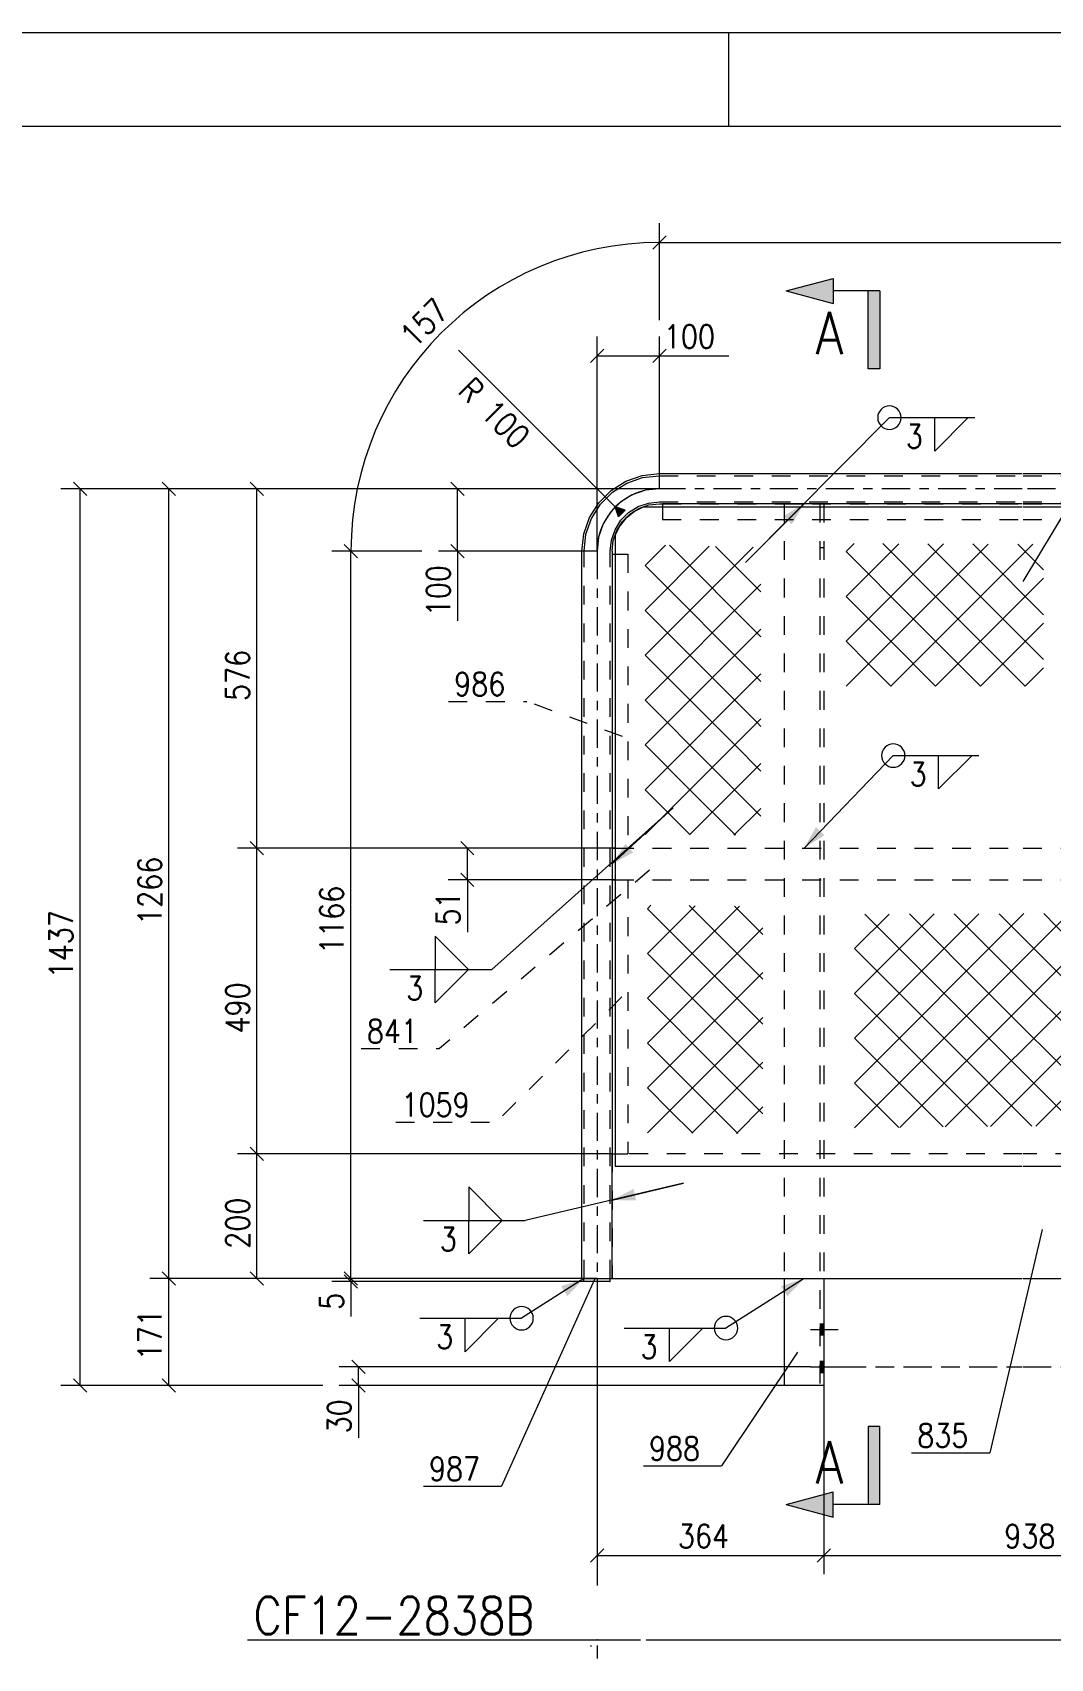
# Model space of a CAD drawing. Header units: millimetres. Extents: x 5 to 846, y 5 to 599.
# Drawn here: x 271.1 to 379.9, y 425.3 to 599 of the extents above; entities that cross this region are included whole.
import ezdxf

# ---------------------------------------------------------------- set-up
doc = ezdxf.new("R2010")
doc.units = ezdxf.units.MM
for name, pattern in [('XKITLINE00', [0]), ('XKITLINE02', [4, 2, -2]), ('XKITLINE03', [6, 3, -1, 1, -1]), ('XKITLINE06', [7, 3, -1, 2, -1])]:
    doc.linetypes.add(name, pattern=pattern)
for name, color, linetype, lineweight in [('Corte', 7, 'Continuous', 0), ('Cota', 4, 'Continuous', 0), ('Marca da peça', 2, 'Continuous', 0), ('Objeto gráfico', 3, 'Continuous', 0), ('Outro tipo de objeto', 7, 'Continuous', 0), ('Parafuso', 3, 'Continuous', 0), ('Peça', 2, 'Continuous', 0), ('Solda', 1, 'Continuous', 0), ('Texto', 7, 'Continuous', 0)]:
    doc.layers.add(name, color=color, linetype=linetype, lineweight=lineweight)
doc.styles.add('ROMANS', font='ROMANS__.TTF')
doc.styles.add('SIMPLEX', font='SIMPLEX_.TTF')

# ---------------------------------------------------------------- blocks, each defined once
blk = doc.blocks.new('*A28')
at = {"layer": 'Parafuso'}
for points in [[(355.68, 459.86), (355.26, 459.86), (355.26, 461.06), (355.68, 461.06)], [(355.68, 455.86), (355.26, 455.86), (355.26, 457.06), (355.68, 457.06)]]:
    blk.add_hatch(color=7, dxfattribs=at).paths.add_polyline_path(points, flags=17)
at = {"layer": 'Parafuso', "color": 7, "linetype": 'XKITLINE00', "lineweight": 0}
for p, q in [((354.26, 460.46), (357.22, 460.46)), ((355.26, 461.06), (355.68, 461.06)), ((355.26, 459.86), (355.68, 459.86)), ((355.26, 457.06), (355.68, 457.06)), ((354.26, 456.46), (357.22, 456.46)), ((355.26, 455.86), (355.68, 455.86))]:
    blk.add_line(p, q, dxfattribs=at)
blk = doc.blocks.new('*A32')
at = {"layer": 'Peça', "color": 4, "linetype": 'XKITLINE00', "lineweight": 0}
for p, q in [((330.05, 465.56), (330.05, 465.88)), ((332.8, 465.56), (330.05, 465.56)), ((331.45, 465.88), (331.45, 465.56)), ((332.85, 465.56), (332.8, 465.56)), ((332.85, 465.56), (332.85, 465.88))]:
    blk.add_line(p, q, dxfattribs=at)
at = {"layer": 'Peça', "color": 7, "linetype": 'XKITLINE02', "lineweight": 0}
for p, q in [((330.05, 465.88), (332.85, 465.88)), ((332.8, 465.56), (332.85, 465.56))]:
    blk.add_line(p, q, dxfattribs=at)
blk = doc.blocks.new('*A33')
at = {"layer": 'Peça', "color": 4, "linetype": 'XKITLINE00', "lineweight": 0}
for p, q in [((333.06, 508.48), (333.39, 508.48)), ((333.06, 508.48), (333.06, 479.21)), ((333.06, 479.21), (333.39, 479.21))]:
    blk.add_line(p, q, dxfattribs=at)
at = {"layer": 'Peça', "color": 7, "linetype": 'XKITLINE02', "lineweight": 0}
for p, q in [((333.39, 508.48), (334.73, 508.48)), ((334.73, 508.48), (334.73, 479.21)), ((333.39, 479.21), (334.73, 479.21))]:
    blk.add_line(p, q, dxfattribs=at)
blk = doc.blocks.new('*A34')
at = {"layer": 'Peça', "color": 4, "linetype": 'XKITLINE00', "lineweight": 0}
for p, q in [((333.06, 543.27), (333.39, 543.27)), ((333.06, 543.27), (333.06, 511.88)), ((333.06, 511.88), (333.39, 511.88))]:
    blk.add_line(p, q, dxfattribs=at)
at = {"layer": 'Peça', "color": 7, "linetype": 'XKITLINE02', "lineweight": 0}
for p, q in [((333.39, 543.27), (334.73, 543.27)), ((334.73, 543.27), (334.73, 511.88)), ((333.39, 511.88), (334.73, 511.88))]:
    blk.add_line(p, q, dxfattribs=at)
blk = doc.blocks.new('*A35')
at = {"layer": 'Peça', "color": 4, "linetype": 'XKITLINE00', "lineweight": 0}
for p, q in [((333.06, 479.21), (333.39, 479.21)), ((333.06, 465.88), (333.06, 479.21)), ((444.44, 477.88), (444.44, 465.88)), ((333.06, 465.88), (376.9, 465.88)), ((377, 465.88), (422.44, 465.88)), ((422.54, 465.88), (444.44, 465.88))]:
    blk.add_line(p, q, dxfattribs=at)
at = {"layer": 'Peça', "color": 7, "linetype": 'XKITLINE02', "lineweight": 0}
for p, q in [((376.9, 479.21), (333.39, 479.21)), ((422.44, 479.21), (377, 479.21)), ((444.44, 479.21), (422.54, 479.21)), ((444.44, 477.88), (444.44, 479.21))]:
    blk.add_line(p, q, dxfattribs=at)
blk = doc.blocks.new('*A36')
at = {"layer": 'Peça', "color": 4, "linetype": 'XKITLINE00', "lineweight": 0}
for p, q in [((335.42, 547.84), (334.56, 547.16)), ((335.42, 547.84), (336.4, 548.33)), ((336.4, 548.33), (376.9, 548.33)), ((377, 548.33), (422.44, 548.33)), ((422.54, 548.33), (444.44, 548.33)), ((444.44, 548.33), (444.44, 477.88)), ((333.88, 546.3), (333.39, 545.32)), ((334.56, 547.16), (333.88, 546.3)), ((333.39, 545.32), (333.39, 477.88)), ((333.39, 477.88), (376.9, 477.88)), ((377, 477.88), (422.44, 477.88)), ((422.54, 477.88), (444.44, 477.88))]:
    blk.add_line(p, q, dxfattribs=at)
at = {"layer": 'Peça', "color": 7, "linetype": 'XKITLINE02', "lineweight": 0}
for p, q in [((334.56, 547.16), (335.42, 547.84)), ((333.88, 546.3), (334.56, 547.16))]:
    blk.add_line(p, q, dxfattribs=at)
blk = doc.blocks.new('*A37')
at = {"layer": 'Peça', "color": 4, "linetype": 'XKITLINE00', "lineweight": 0}
for p, q in [((333.06, 511.88), (333.39, 511.88)), ((333.06, 511.88), (333.06, 508.48)), ((333.06, 508.48), (333.39, 508.48))]:
    blk.add_line(p, q, dxfattribs=at)
at = {"layer": 'Peça', "color": 7, "linetype": 'XKITLINE02', "lineweight": 0}
for p, q in [((333.39, 511.88), (376.9, 511.88)), ((377, 511.88), (422.44, 511.88)), ((422.54, 511.88), (444.44, 511.88)), ((444.44, 511.88), (444.44, 508.48)), ((333.39, 508.48), (376.9, 508.48)), ((377, 508.48), (422.44, 508.48)), ((422.54, 508.48), (444.44, 508.48))]:
    blk.add_line(p, q, dxfattribs=at)
blk = doc.blocks.new('*A38')
at = {"layer": 'Peça', "color": 4, "linetype": 'XKITLINE00', "lineweight": 0}
for p, q in [((376.9, 548.66), (338.45, 548.66)), ((338.45, 548.66), (338.45, 548.33)), ((422.44, 548.66), (377, 548.66)), ((465.57, 548.66), (422.54, 548.66)), ((465.57, 548.66), (465.57, 546.99)), ((465.57, 546.99), (444.44, 546.99))]:
    blk.add_line(p, q, dxfattribs=at)
at = {"layer": 'Peça', "color": 7, "linetype": 'XKITLINE02', "lineweight": 0}
for p, q in [((338.45, 548.33), (338.45, 546.99)), ((338.45, 546.99), (376.9, 546.99)), ((377, 546.99), (422.44, 546.99)), ((422.54, 546.99), (444.44, 546.99))]:
    blk.add_line(p, q, dxfattribs=at)
blk = doc.blocks.new('*A39')
at = {"layer": 'Peça', "color": 7, "linetype": 'XKITLINE02', "lineweight": 0}
for p, q in [((351.45, 548.66), (355.68, 548.66)), ((351.45, 548.66), (351.45, 465.88)), ((355.26, 548.66), (355.26, 454.46)), ((355.68, 548.66), (355.68, 465.88)), ((355.26, 543.99), (355.68, 543.99))]:
    blk.add_line(p, q, dxfattribs=at)
at = {"layer": 'Peça', "color": 4, "linetype": 'XKITLINE00', "lineweight": 0}
for p, q in [((351.45, 465.88), (351.45, 454.46)), ((355.68, 465.88), (355.68, 454.46)), ((355.68, 454.46), (351.45, 454.46))]:
    blk.add_line(p, q, dxfattribs=at)
blk = doc.blocks.new('*A41')
at = {"layer": 'Peça', "color": 4, "linetype": 'XKITLINE00', "lineweight": 0}
for p, q in [((332.96, 550.07), (334.53, 551.06)), ((334.53, 551.06), (336.27, 551.67)), ((336.27, 551.67), (338.12, 551.88)), ((338.12, 551.88), (376.9, 551.88)), ((377, 551.88), (422.44, 551.88)), ((422.54, 551.88), (465.57, 551.88)), ((465.57, 548.66), (465.57, 551.88)), ((331.65, 548.76), (332.96, 550.07)), ((330.05, 545.44), (330.66, 547.19)), ((330.66, 547.19), (331.65, 548.76)), ((334.16, 546.76), (334.96, 547.56)), ((334.96, 547.56), (335.92, 548.16)), ((335.92, 548.16), (336.99, 548.53)), ((336.99, 548.53), (338.12, 548.66)), ((338.12, 548.66), (338.45, 548.66)), ((329.84, 543.6), (330.05, 545.44)), ((333.19, 544.73), (333.56, 545.8)), ((333.56, 545.8), (334.16, 546.76)), ((333.06, 543.6), (333.19, 544.73)), ((329.84, 465.88), (329.84, 543.6)), ((333.06, 543.6), (333.06, 543.27)), ((329.84, 465.88), (333.06, 465.88))]:
    blk.add_line(p, q, dxfattribs=at)
at = {"layer": 'Peça', "color": 7, "linetype": 'XKITLINE02', "lineweight": 0}
for p, q in [((333.09, 549.9), (334.62, 550.86)), ((334.62, 550.86), (336.32, 551.46)), ((336.32, 551.46), (338.12, 551.66)), ((338.12, 551.66), (376.9, 551.66)), ((377, 551.66), (422.44, 551.66)), ((422.54, 551.66), (465.57, 551.66)), ((331.82, 548.63), (333.09, 549.9)), ((330.85, 547.1), (331.82, 548.63)), ((333.99, 546.89), (334.83, 547.73)), ((334.83, 547.73), (335.83, 548.35)), ((335.83, 548.35), (336.94, 548.74)), ((336.94, 548.74), (338.12, 548.88)), ((338.12, 548.88), (376.9, 548.88)), ((338.45, 548.66), (376.9, 548.66)), ((377, 548.88), (422.44, 548.88)), ((377, 548.66), (422.44, 548.66)), ((422.54, 548.88), (465.57, 548.88)), ((422.54, 548.66), (465.57, 548.66)), ((330.26, 545.4), (330.85, 547.1)), ((332.98, 544.78), (333.37, 545.89)), ((333.37, 545.89), (333.99, 546.89)), ((330.06, 543.6), (330.26, 545.4)), ((332.84, 543.6), (332.98, 544.78)), ((330.06, 465.88), (330.06, 543.6)), ((332.84, 465.88), (332.84, 543.6)), ((333.06, 543.27), (333.06, 465.88))]:
    blk.add_line(p, q, dxfattribs=at)
at = {"layer": 'Peça', "color": 7, "linetype": 'XKITLINE03', "lineweight": 0}
for p, q in [((335.22, 549.61), (333.96, 548.82)), ((336.63, 550.1), (335.22, 549.61)), ((338.12, 550.27), (336.63, 550.1)), ((376.9, 550.27), (338.12, 550.27)), ((422.44, 550.27), (377, 550.27)), ((465.57, 550.27), (422.54, 550.27)), ((332.9, 547.76), (332.11, 546.5)), ((333.96, 548.82), (332.9, 547.76)), ((332.11, 546.5), (331.62, 545.09)), ((331.62, 545.09), (331.45, 543.6)), ((331.45, 543.6), (331.45, 465.88))]:
    blk.add_line(p, q, dxfattribs=at)
blk = doc.blocks.new('*A105')
at = {"layer": 'Objeto gráfico', "color": 2, "linetype": 'XKITLINE00', "lineweight": 0}
for p, q in [((336.84, 505.4), (337.21, 505.77)), ((336.84, 500.61), (341.94, 505.72)), ((336.84, 495.83), (346.68, 505.67)), ((349.18, 497.86), (341.31, 505.73)), ((349.18, 502.65), (346.15, 505.67)), ((348.81, 493.43), (336.84, 505.4)), ((336.84, 491.04), (349.18, 503.37)), ((346.42, 491.04), (336.84, 500.61)), ((336.84, 486.25), (349.18, 498.58)), ((344.02, 488.64), (336.84, 495.83)), ((336.84, 481.46), (349.18, 493.79)), ((349.18, 493.07), (348.81, 493.43)), ((341.63, 486.25), (336.84, 491.04)), ((349.18, 488.28), (346.42, 491.04)), ((341.59, 481.42), (349.18, 489)), ((349.18, 483.49), (344.02, 488.64)), ((339.23, 483.85), (336.84, 486.25)), ((346.49, 481.38), (341.63, 486.25)), ((341.67, 481.42), (339.23, 483.85)), ((346.35, 481.38), (349.18, 484.22))]:
    blk.add_line(p, q, dxfattribs=at)
blk = doc.blocks.new('*A106')
at = {"layer": 'Objeto gráfico', "color": 2, "linetype": 'XKITLINE00', "lineweight": 0}
for p, q in [((358.97, 481.98), (381.87, 504.88)), ((358.97, 486.77), (377.07, 504.87)), ((358.97, 491.56), (372.27, 504.85)), ((358.97, 496.35), (367.47, 504.84)), ((358.97, 501.14), (362.67, 504.83)), ((370.95, 493.95), (360.07, 504.83)), ((373.34, 496.35), (364.85, 504.84)), ((375.74, 498.74), (369.63, 504.85)), ((378.13, 501.14), (374.41, 504.86)), ((380.53, 503.53), (379.19, 504.87)), ((393.26, 495.58), (383.96, 504.88)), ((384.94, 503.15), (386.67, 504.89)), ((387.33, 500.76), (391.47, 504.9)), ((393.26, 500.37), (388.74, 504.89)), ((363.81, 482.03), (384.94, 503.15)), ((393.26, 490.79), (380.53, 503.53)), ((368.55, 491.56), (358.97, 501.14)), ((368.65, 482.08), (387.33, 500.76)), ((393.26, 486), (378.13, 501.14)), ((389.73, 498.36), (393.26, 501.9)), ((392.16, 482.32), (375.74, 498.74)), ((373.49, 482.13), (389.73, 498.36)), ((392.12, 495.97), (393.26, 497.11)), ((366.16, 489.16), (358.97, 496.35)), ((387.42, 482.27), (373.34, 496.35)), ((378.33, 482.18), (392.12, 495.97)), ((382.68, 482.22), (370.95, 493.95)), ((383.17, 482.23), (393.26, 492.32)), ((363.76, 486.77), (358.97, 491.56)), ((377.93, 482.17), (368.55, 491.56)), ((373.19, 482.12), (366.16, 489.16)), ((361.37, 484.37), (358.97, 486.77)), ((368.45, 482.08), (363.76, 486.77)), ((388.01, 482.28), (393.26, 487.53)), ((363.71, 482.03), (361.37, 484.37)), ((392.85, 482.33), (393.26, 482.74))]:
    blk.add_line(p, q, dxfattribs=at)
blk = doc.blocks.new('*A109')
at = {"layer": 'Objeto gráfico', "color": 2, "linetype": 'XKITLINE00', "lineweight": 0}
for p, q in [((358.06, 543.55), (358.92, 544.41)), ((358.06, 538.76), (363.69, 544.39)), ((358.06, 533.97), (368.46, 544.38)), ((358.06, 529.18), (373.24, 544.36)), ((367.64, 538.76), (362, 544.4)), ((362.84, 529.18), (378.01, 544.35)), ((370.03, 541.15), (366.8, 544.38)), ((372.43, 543.55), (371.61, 544.37)), ((379.17, 541.59), (376.41, 544.35)), ((365.24, 536.36), (358.06, 543.55)), ((379.17, 536.8), (372.43, 543.55)), ((367.63, 529.18), (379.17, 540.71)), ((379.17, 532.01), (370.03, 541.15)), ((362.85, 533.97), (358.06, 538.76)), ((377.22, 529.17), (367.64, 538.76)), ((372.43, 529.17), (365.24, 536.36)), ((372.42, 529.17), (379.17, 535.92)), ((360.45, 531.57), (358.06, 533.97)), ((367.64, 529.18), (362.85, 533.97)), ((362.85, 529.18), (360.45, 531.57)), ((377.21, 529.17), (379.17, 531.13)), ((358.06, 529.18), (358.06, 529.18)), ((358.06, 529.18), (358.06, 529.18)), ((358.06, 529.18), (358.06, 529.18))]:
    blk.add_line(p, q, dxfattribs=at)
blk = doc.blocks.new('*A110')
at = {"layer": 'Objeto gráfico', "color": 2, "linetype": 'XKITLINE00', "lineweight": 0}
for p, q in [((336.58, 542.05), (338.77, 544.25)), ((336.58, 537.26), (343.44, 544.13)), ((336.58, 532.47), (348.12, 544.01)), ((348.96, 534.46), (339.18, 544.23)), ((348.96, 539.25), (344.1, 544.11)), ((348.96, 529.67), (336.58, 542.05)), ((336.58, 527.68), (348.96, 540.07)), ((348.55, 525.29), (336.58, 537.26)), ((336.58, 522.89), (348.96, 535.28)), ((346.16, 522.89), (336.58, 532.47)), ((336.58, 518.11), (348.96, 530.49)), ((343.76, 520.5), (336.58, 527.68)), ((336.58, 513.32), (348.96, 525.7)), ((348.96, 524.88), (348.55, 525.29)), ((341.37, 518.11), (336.58, 522.89)), ((348.96, 520.09), (346.16, 522.89)), ((341.33, 513.28), (348.96, 520.91)), ((348.96, 515.3), (343.76, 520.5)), ((338.97, 515.71), (336.58, 518.11)), ((346.23, 513.24), (341.37, 518.11)), ((346.08, 513.24), (348.96, 516.12)), ((341.4, 513.28), (338.97, 515.71))]:
    blk.add_line(p, q, dxfattribs=at)
blk = doc.blocks.new('*A111')
at = {"layer": 'Objeto gráfico', "color": 7, "linetype": 'XKITLINE06', "lineweight": 0}
for p, q in [((357.22, 456.46), (376.9, 456.46)), ((377, 456.46), (422.44, 456.46)), ((422.54, 456.46), (445.35, 456.46))]:
    blk.add_line(p, q, dxfattribs=at)
blk = doc.blocks.new('*A213')
at = {"layer": 'Cota', "color": 7, "linetype": 'XKITLINE00', "lineweight": 0}
for p, q in [((305.25, 457.17), (306.66, 455.75)), ((354.26, 456.46), (303.9, 456.46)), ((305.25, 455.17), (306.66, 453.75)), ((305.95, 454.46), (305.95, 456.46)), ((351.45, 454.46), (303.9, 454.46)), ((305.95, 454.46), (305.95, 448.88)), ((305.95, 454.46), (305.95, 448.88))]:
    blk.add_line(p, q, dxfattribs=at)
at = {"layer": 'Cota', "color": 3}
for p in [(305.95, 456.46), (305.95, 454.46)]:
    blk.add_point(p, dxfattribs=at)
at = {"layer": 'Cota', "color": 3, "style": 'SIMPLEX', "width": 0.85}
blk.add_text('30', height=2.5, rotation=90.0002, dxfattribs=at).set_placement((305.15, 449.35))
blk = doc.blocks.new('*A214')
at = {"layer": 'Cota', "color": 7, "linetype": 'XKITLINE00', "lineweight": 0}
for p, q in [((465.57, 550.27), (465.57, 425.3)), ((331.45, 465.88), (331.45, 433.09)), ((466.28, 428.01), (464.86, 426.59)), ((330.84, 426.69), (330.74, 426.59)), ((331.45, 426.69), (331.45, 425.3)), ((336.7, 427.3), (465.57, 427.3))]:
    blk.add_line(p, q, dxfattribs=at)
at = {"layer": 'Cota', "color": 3}
for p in [(331.45, 427.3), (465.57, 427.3)]:
    blk.add_point(p, dxfattribs=at)
at = {"layer": 'Cota', "color": 3, "style": 'SIMPLEX', "width": 0.85}
blk.add_text('2521', height=2.5, dxfattribs=at).set_placement((394.1, 428.1))
blk = doc.blocks.new('*A215')
at = {"layer": 'Cota', "color": 7, "linetype": 'XKITLINE00', "lineweight": 0}
for p, q in [((331.45, 465.88), (283.65, 465.88)), ((284.99, 466.59), (286.4, 465.17)), ((285.7, 454.46), (285.7, 465.88)), ((284.99, 455.17), (286.4, 453.75)), ((302.15, 454.46), (283.65, 454.46)), ((351.45, 454.46), (305.65, 454.46))]:
    blk.add_line(p, q, dxfattribs=at)
at = {"layer": 'Cota', "color": 3}
for p in [(285.7, 465.88), (285.7, 454.46)]:
    blk.add_point(p, dxfattribs=at)
at = {"layer": 'Cota', "color": 3, "style": 'SIMPLEX', "width": 0.85}
blk.add_text('171', height=2.5, rotation=90.0002, dxfattribs=at).set_placement((284.9, 457.15))
blk = doc.blocks.new('*A216')
at = {"layer": 'Cota', "color": 7, "linetype": 'XKITLINE00', "lineweight": 0}
for p, q in [((275.5, 550.98), (276.91, 549.56)), ((338.12, 550.27), (274.16, 550.27)), ((276.21, 454.46), (276.21, 550.27)), ((275.5, 455.17), (276.91, 453.75)), ((302.15, 454.46), (274.16, 454.46)), ((351.45, 454.46), (305.65, 454.46))]:
    blk.add_line(p, q, dxfattribs=at)
at = {"layer": 'Cota', "color": 3}
for p in [(276.21, 550.27), (276.21, 454.46)]:
    blk.add_point(p, dxfattribs=at)
at = {"layer": 'Cota', "color": 3, "style": 'SIMPLEX', "width": 0.85}
blk.add_text('1437', height=2.5, rotation=90.0002, dxfattribs=at).set_placement((275.41, 497.96))
blk = doc.blocks.new('*A218')
at = {"layer": 'Cota', "color": 7, "linetype": 'XKITLINE00', "lineweight": 0}
for p, q in [((338.12, 568.27), (338.12, 578.63)), ((465.57, 550.27), (465.57, 578.63)), ((338.82, 577.29), (337.41, 575.87)), ((466.28, 577.29), (464.86, 575.87)), ((338.12, 576.58), (465.57, 576.58)), ((338.12, 550.27), (338.12, 564.77))]:
    blk.add_line(p, q, dxfattribs=at)
at = {"layer": 'Cota', "color": 3}
for p in [(338.12, 576.58), (465.57, 576.58)]:
    blk.add_point(p, dxfattribs=at)
at = {"layer": 'Cota', "color": 3, "style": 'SIMPLEX', "width": 0.85}
blk.add_text('2421', height=2.5, dxfattribs=at).set_placement((397.43, 577.38))
blk = doc.blocks.new('*A219')
at = {"layer": 'Cota', "color": 7, "linetype": 'XKITLINE00', "lineweight": 0}
for p, q in [((331.45, 543.6), (331.45, 566.52)), ((338.12, 550.27), (338.12, 566.52)), ((332.16, 565.18), (330.74, 563.76)), ((338.82, 565.18), (337.41, 563.76)), ((331.45, 564.47), (338.12, 564.47)), ((338.12, 564.47), (345.55, 564.47)), ((338.12, 564.47), (345.55, 564.47))]:
    blk.add_line(p, q, dxfattribs=at)
at = {"layer": 'Cota', "color": 3}
for p in [(331.45, 564.47), (338.12, 564.47)]:
    blk.add_point(p, dxfattribs=at)
at = {"layer": 'Cota', "color": 3, "style": 'SIMPLEX', "width": 0.85}
blk.add_text('100', height=2.5, dxfattribs=at).set_placement((338.59, 565.27))
blk = doc.blocks.new('*A221')
at = {"layer": 'Cota', "color": 7, "linetype": 'XKITLINE00', "lineweight": 0}
for p, q in [((331.45, 465.88), (331.45, 434.31)), ((355.68, 454.46), (355.68, 434.31)), ((332.16, 437.02), (330.74, 435.6)), ((331.45, 436.31), (355.68, 436.31)), ((356.39, 437.02), (354.98, 435.6))]:
    blk.add_line(p, q, dxfattribs=at)
at = {"layer": 'Cota', "color": 3}
for p in [(331.45, 436.31), (355.68, 436.31)]:
    blk.add_point(p, dxfattribs=at)
at = {"layer": 'Cota', "color": 3, "style": 'SIMPLEX', "width": 0.85}
blk.add_text('364', height=2.5, dxfattribs=at).set_placement((340.09, 437.11))
blk = doc.blocks.new('*A222')
at = {"layer": 'Cota', "color": 7, "linetype": 'XKITLINE00', "lineweight": 0}
for p, q in [((338.12, 568.27), (338.12, 578.62)), ((338.82, 577.28), (337.41, 575.86)), ((338.12, 550.27), (338.12, 564.77)), ((304.44, 544.31), (305.86, 542.9)), ((312.74, 543.6), (303.1, 543.6)), ((331.45, 543.6), (316.24, 543.6))]:
    blk.add_line(p, q, dxfattribs=at)
blk.add_arc((338.12, 543.6), 32.97, 90, 180, dxfattribs=at)
at = {"layer": 'Cota', "color": 7}
for p in [(338.12, 576.57), (305.15, 543.6)]:
    blk.add_point(p, dxfattribs=at)
at = {"layer": 'Cota', "color": 3, "style": 'SIMPLEX', "width": 0.85}
blk.add_text('157', height=2.5, rotation=45.0001, dxfattribs=at).set_placement((311.94, 565.18))
blk = doc.blocks.new('*A224')
at = {"layer": 'Corte'}
for points in [[(351.68, 571.4), (356.68, 572.74), (356.68, 570.07)], [(360.43, 571.4), (361.68, 571.4), (361.68, 563.07)], [(360.43, 563.07), (360.43, 571.4), (361.68, 563.07)], [(360.43, 450.08), (361.68, 450.08), (361.68, 441.75)], [(360.43, 441.75), (360.43, 450.08), (361.68, 441.75)], [(351.68, 441.75), (356.68, 443.09), (356.68, 440.41)]]:
    blk.add_hatch(color=6, dxfattribs=at).paths.add_polyline_path(points, flags=17)
at = {"layer": 'Corte', "color": 6, "linetype": 'XKITLINE00', "lineweight": 0}
for p, q in [((351.68, 571.4), (356.68, 572.74)), ((356.68, 572.74), (356.68, 570.07)), ((351.68, 571.4), (356.68, 570.07)), ((361.68, 571.4), (356.68, 571.4)), ((360.43, 563.07), (360.43, 571.4)), ((361.68, 571.4), (361.68, 563.07)), ((361.68, 563.07), (360.43, 563.07)), ((360.43, 450.08), (360.43, 441.75)), ((361.68, 450.08), (360.43, 450.08)), ((361.68, 441.75), (361.68, 450.08)), ((351.68, 441.75), (356.68, 443.09)), ((356.68, 440.41), (356.68, 443.09)), ((351.68, 441.75), (356.68, 440.41)), ((361.68, 441.75), (356.68, 441.75))]:
    blk.add_line(p, q, dxfattribs=at)
at = {"layer": 'Corte', "color": 4, "style": 'ROMANS', "width": 0.85}
for p in [(354.81, 564.65), (354.81, 444)]:
    blk.add_text('A', height=4.5, dxfattribs=at).set_placement(p)
blk = doc.blocks.new('*A225')
at = {"layer": 'Texto', "color": 4, "linetype": 'XKITLINE00', "lineweight": 0}
blk.add_line((294.11, 427.29), (336.1, 427.29), dxfattribs=at)
at = {"layer": 'Texto', "color": 4, "style": 'ROMANS', "width": 0.85}
blk.add_text('CF12-2838B', height=4, dxfattribs=at).set_placement((294.71, 427.89))
blk = doc.blocks.new('*A226')
at = {"layer": 'Solda'}
blk.add_hatch(color=7, dxfattribs=at).paths.add_polyline_path([(353.57, 465.88), (351.79, 464.01), (351.12, 465.07)], flags=17)
at = {"layer": 'Solda', "color": 7, "linetype": 'XKITLINE00', "lineweight": 0}
for p in [(353.57, 465.88), (334.34, 460.6)]:
    blk.add_line(p, (345.23, 460.6), dxfattribs=at)
at = {"layer": 'Solda', "color": 3, "linetype": 'XKITLINE00', "lineweight": 0}
for p, q in [((339.19, 460.6), (342.76, 460.6)), ((342.76, 460.6), (339.19, 457.02)), ((339.19, 457.02), (339.19, 460.6))]:
    blk.add_line(p, q, dxfattribs=at)
for start, end in [(90, 270), (270, 90)]:
    blk.add_arc((345.23, 460.6), 1.25, start, end, dxfattribs=at)
at = {"layer": 'Solda', "color": 3, "style": 'ROMANS', "width": 0.85}
blk.add_text('3', height=2.5, dxfattribs=at).set_placement((336.09, 457.35))
blk = doc.blocks.new('*A227')
at = {"layer": 'Solda'}
blk.add_hatch(color=7, dxfattribs=at).paths.add_polyline_path([(330.05, 465.88), (328.28, 464.01), (327.6, 465.07)], flags=17)
at = {"layer": 'Solda', "color": 7, "linetype": 'XKITLINE00', "lineweight": 0}
for p in [(330.05, 465.88), (312.51, 461.65)]:
    blk.add_line(p, (323.39, 461.65), dxfattribs=at)
at = {"layer": 'Solda', "color": 3, "linetype": 'XKITLINE00', "lineweight": 0}
for p, q in [((317.36, 461.65), (320.93, 461.65)), ((320.93, 461.65), (317.36, 458.07)), ((317.36, 458.07), (317.36, 461.65))]:
    blk.add_line(p, q, dxfattribs=at)
for start, end in [(90, 270), (270, 90)]:
    blk.add_arc((323.39, 461.65), 1.25, start, end, dxfattribs=at)
at = {"layer": 'Solda', "color": 3, "style": 'ROMANS', "width": 0.85}
blk.add_text('3', height=2.5, dxfattribs=at).set_placement((314.26, 458.4))
blk = doc.blocks.new('*A228')
at = {"layer": 'Solda'}
blk.add_hatch(color=7, dxfattribs=at).paths.add_polyline_path([(333.06, 510.18), (334.48, 512.33), (335.32, 511.41)], flags=17)
at = {"layer": 'Solda', "color": 7, "linetype": 'XKITLINE00', "lineweight": 0}
for p, q in [((339.58, 516.16), (320.2, 498.9)), ((333.06, 510.18), (339.58, 516.16)), ((309.31, 498.9), (320.2, 498.9))]:
    blk.add_line(p, q, dxfattribs=at)
at = {"layer": 'Solda', "color": 3, "linetype": 'XKITLINE00', "lineweight": 0}
for p, q in [((317.73, 498.9), (314.16, 502.48)), ((314.16, 502.48), (314.16, 498.9)), ((314.16, 498.9), (317.73, 498.9)), ((314.16, 498.9), (317.73, 498.9)), ((317.73, 498.9), (314.16, 495.33)), ((314.16, 495.33), (314.16, 498.9))]:
    blk.add_line(p, q, dxfattribs=at)
at = {"layer": 'Solda', "color": 3, "style": 'ROMANS', "width": 0.85}
blk.add_text('3', height=2.5, dxfattribs=at).set_placement((311.06, 495.65))
blk = doc.blocks.new('*A229')
at = {"layer": 'Solda'}
blk.add_hatch(color=7, dxfattribs=at).paths.add_polyline_path([(353.57, 548.66), (352.25, 546.45), (351.36, 547.33)], flags=17)
at = {"layer": 'Solda', "color": 7, "linetype": 'XKITLINE00', "lineweight": 0}
for p, q in [((347.3, 542.37), (362.7, 557.86)), ((362.7, 557.86), (371.84, 557.86)), ((353.57, 548.66), (347.3, 542.37))]:
    blk.add_line(p, q, dxfattribs=at)
at = {"layer": 'Solda', "color": 3, "linetype": 'XKITLINE00', "lineweight": 0}
for p, q in [((367.55, 557.86), (371.12, 557.86)), ((371.12, 557.86), (367.55, 554.29)), ((367.55, 554.29), (367.55, 557.86))]:
    blk.add_line(p, q, dxfattribs=at)
for start, end in [(90, 270), (270, 90)]:
    blk.add_arc((362.7, 557.86), 1.25, start, end, dxfattribs=at)
at = {"layer": 'Solda', "color": 3, "style": 'ROMANS', "width": 0.85}
blk.add_text('3', height=2.5, dxfattribs=at).set_placement((364.45, 554.61))
blk = doc.blocks.new('*A230')
at = {"layer": 'Solda'}
blk.add_hatch(color=7, dxfattribs=at).paths.add_polyline_path([(353.57, 511.88), (354.85, 514.11), (355.75, 513.24)], flags=17)
at = {"layer": 'Solda', "color": 7, "linetype": 'XKITLINE00', "lineweight": 0}
for p, q in [((353.57, 511.88), (363.11, 521.76)), ((363.11, 521.76), (372.25, 521.76))]:
    blk.add_line(p, q, dxfattribs=at)
at = {"layer": 'Solda', "color": 3, "linetype": 'XKITLINE00', "lineweight": 0}
for p, q in [((367.96, 521.76), (371.53, 521.76)), ((371.53, 521.76), (367.96, 518.19)), ((367.96, 518.19), (367.96, 521.76))]:
    blk.add_line(p, q, dxfattribs=at)
for start, end in [(90, 270), (270, 90)]:
    blk.add_arc((363.11, 521.76), 1.25, start, end, dxfattribs=at)
at = {"layer": 'Solda', "color": 3, "style": 'ROMANS', "width": 0.85}
blk.add_text('3', height=2.5, dxfattribs=at).set_placement((364.86, 518.51))
blk = doc.blocks.new('*A231')
at = {"layer": 'Solda'}
blk.add_hatch(color=7, dxfattribs=at).paths.add_polyline_path([(333.06, 474.27), (335.35, 475.46), (335.64, 474.24)], flags=17)
at = {"layer": 'Solda', "color": 7, "linetype": 'XKITLINE00', "lineweight": 0}
for p, q in [((340.68, 476.08), (323.78, 472.1)), ((333.06, 474.27), (340.68, 476.08)), ((312.89, 472.1), (323.78, 472.1))]:
    blk.add_line(p, q, dxfattribs=at)
at = {"layer": 'Solda', "color": 3, "linetype": 'XKITLINE00', "lineweight": 0}
for p, q in [((321.31, 472.1), (317.74, 475.67)), ((317.74, 475.67), (317.74, 472.1)), ((317.74, 472.1), (321.31, 472.1)), ((317.74, 472.1), (321.31, 472.1)), ((321.31, 472.1), (317.74, 468.52)), ((317.74, 468.52), (317.74, 472.1))]:
    blk.add_line(p, q, dxfattribs=at)
at = {"layer": 'Solda', "color": 3, "style": 'ROMANS', "width": 0.85}
blk.add_text('3', height=2.5, dxfattribs=at).set_placement((314.64, 468.85))
blk = doc.blocks.new('*A240')
at = {"layer": 'Marca da peça', "color": 7, "linetype": 'XKITLINE00', "lineweight": 0}
for p in [(331.18, 465.77), (312.89, 443.71)]:
    blk.add_line(p, (321.25, 443.71), dxfattribs=at)
at = {"layer": 'Marca da peça', "color": 4, "style": 'ROMANS', "width": 0.85}
blk.add_text('987', height=2.5, dxfattribs=at).set_placement((313.49, 444.31))
blk = doc.blocks.new('*A241')
at = {"layer": 'Marca da peça', "color": 7, "linetype": 'XKITLINE02', "lineweight": 0}
for p in [(334.11, 495.97), (309.95, 482.61)]:
    blk.add_line(p, (320.69, 482.61), dxfattribs=at)
at = {"layer": 'Marca da peça', "color": 4, "style": 'ROMANS', "width": 0.85}
blk.add_text('1059', height=2.5, dxfattribs=at).set_placement((310.55, 483.21))
blk = doc.blocks.new('*A242')
at = {"layer": 'Marca da peça', "color": 7, "linetype": 'XKITLINE02', "lineweight": 0}
for p in [(315.58, 527.55), (334.16, 523.8)]:
    blk.add_line(p, (323.94, 527.55), dxfattribs=at)
at = {"layer": 'Marca da peça', "color": 4, "style": 'ROMANS', "width": 0.85}
blk.add_text('986', height=2.5, dxfattribs=at).set_placement((316.18, 528.15))
blk = doc.blocks.new('*A243')
at = {"layer": 'Marca da peça', "color": 7, "linetype": 'XKITLINE00', "lineweight": 0}
for p in [(379.02, 471.12), (365.07, 447.28)]:
    blk.add_line(p, (373.43, 447.28), dxfattribs=at)
at = {"layer": 'Marca da peça', "color": 4, "style": 'ROMANS', "width": 0.85}
blk.add_text('835', height=2.5, dxfattribs=at).set_placement((365.67, 447.88))
blk = doc.blocks.new('*A244')
at = {"layer": 'Marca da peça', "color": 7, "linetype": 'XKITLINE00', "lineweight": 0}
for p, q in [((376.98, 540.34), (388.05, 558.74)), ((388.05, 558.74), (396.4, 558.74))]:
    blk.add_line(p, q, dxfattribs=at)
at = {"layer": 'Marca da peça', "color": 4, "style": 'ROMANS', "width": 0.85}
blk.add_text('759', height=2.5, dxfattribs=at).set_placement((388.65, 559.34))
blk = doc.blocks.new('*A245')
at = {"layer": 'Marca da peça', "color": 7, "linetype": 'XKITLINE02', "lineweight": 0}
for p in [(337.05, 509.51), (306.25, 490.47)]:
    blk.add_line(p, (314.61, 490.47), dxfattribs=at)
at = {"layer": 'Marca da peça', "color": 4, "style": 'ROMANS', "width": 0.85}
blk.add_text('841', height=2.5, dxfattribs=at).set_placement((306.85, 491.07))
blk = doc.blocks.new('*A247')
at = {"layer": 'Marca da peça', "color": 7, "linetype": 'XKITLINE00', "lineweight": 0}
for p in [(352.86, 458.02), (336.4, 445.88)]:
    blk.add_line(p, (344.76, 445.88), dxfattribs=at)
at = {"layer": 'Marca da peça', "color": 4, "style": 'ROMANS', "width": 0.85}
blk.add_text('988', height=2.5, dxfattribs=at).set_placement((337, 446.48))
blk = doc.blocks.new('*A250')
at = {"layer": 'Cota', "color": 7, "linetype": 'XKITLINE00', "lineweight": 0}
for p, q in [((304.43, 544.31), (305.85, 542.9)), ((312.74, 543.6), (303.09, 543.6)), ((305.14, 465.88), (305.14, 543.6)), ((331.45, 543.6), (316.24, 543.6)), ((331.45, 465.88), (303.09, 465.88)), ((304.43, 466.59), (305.85, 465.17))]:
    blk.add_line(p, q, dxfattribs=at)
at = {"layer": 'Cota', "color": 3}
for p in [(305.14, 543.6), (305.14, 465.88)]:
    blk.add_point(p, dxfattribs=at)
at = {"layer": 'Cota', "color": 3, "style": 'SIMPLEX', "width": 0.85}
blk.add_text('1166', height=2.5, rotation=90.0002, dxfattribs=at).set_placement((304.34, 500.57))
blk = doc.blocks.new('*A251')
at = {"layer": 'Cota', "color": 7, "linetype": 'XKITLINE00', "lineweight": 0}
for p, q in [((331.45, 465.88), (303.09, 465.88)), ((331.45, 465.56), (303.09, 465.56)), ((304.43, 466.59), (305.85, 465.17)), ((304.43, 466.27), (305.85, 464.86)), ((305.14, 465.56), (305.14, 465.88)), ((305.14, 465.56), (305.14, 461.83)), ((305.14, 465.56), (305.14, 461.83))]:
    blk.add_line(p, q, dxfattribs=at)
at = {"layer": 'Cota', "color": 3}
for p in [(305.14, 465.88), (305.14, 465.56)]:
    blk.add_point(p, dxfattribs=at)
at = {"layer": 'Cota', "color": 3, "style": 'SIMPLEX', "width": 0.85}
blk.add_text('5', height=2.5, rotation=90.0002, dxfattribs=at).set_placement((304.34, 462.54))
blk = doc.blocks.new('*A252')
at = {"layer": 'Cota', "color": 7, "linetype": 'XKITLINE00', "lineweight": 0}
for p, q in [((315.83, 550.98), (317.25, 549.56)), ((338.12, 550.27), (314.49, 550.27)), ((316.54, 543.6), (316.54, 550.27)), ((315.83, 544.31), (317.25, 542.9)), ((331.45, 543.6), (314.49, 543.6)), ((316.54, 543.6), (316.54, 536.17)), ((316.54, 543.6), (316.54, 536.17))]:
    blk.add_line(p, q, dxfattribs=at)
at = {"layer": 'Cota', "color": 3}
for p in [(316.54, 550.27), (316.54, 543.6)]:
    blk.add_point(p, dxfattribs=at)
at = {"layer": 'Cota', "color": 3, "style": 'SIMPLEX', "width": 0.85}
blk.add_text('100', height=2.5, rotation=90.0002, dxfattribs=at).set_placement((315.74, 536.64))
blk = doc.blocks.new('*A253')
at = {"layer": 'Cota', "color": 7, "linetype": 'XKITLINE00', "lineweight": 0}
for p, q in [((284.99, 550.98), (286.4, 549.56)), ((338.12, 550.27), (283.65, 550.27)), ((285.7, 465.88), (285.7, 550.27)), ((331.45, 465.88), (283.65, 465.88)), ((284.99, 466.59), (286.4, 465.17))]:
    blk.add_line(p, q, dxfattribs=at)
at = {"layer": 'Cota', "color": 3}
for p in [(285.7, 550.27), (285.7, 465.88)]:
    blk.add_point(p, dxfattribs=at)
at = {"layer": 'Cota', "color": 3, "style": 'SIMPLEX', "width": 0.85}
blk.add_text('1266', height=2.5, rotation=90.0002, dxfattribs=at).set_placement((284.9, 503.67))
blk = doc.blocks.new('*A254')
at = {"layer": 'Cota', "color": 7, "linetype": 'XKITLINE00', "lineweight": 0}
for p, q in [((316.88, 512.59), (318.3, 511.17)), ((333.06, 511.88), (315.54, 511.88)), ((317.59, 508.48), (317.59, 511.88)), ((316.88, 509.19), (318.3, 507.77)), ((333.39, 508.48), (315.54, 508.48)), ((317.59, 508.48), (317.59, 502.9)), ((317.59, 508.48), (317.59, 502.9))]:
    blk.add_line(p, q, dxfattribs=at)
at = {"layer": 'Cota', "color": 3}
for p in [(317.59, 511.88), (317.59, 508.48)]:
    blk.add_point(p, dxfattribs=at)
at = {"layer": 'Cota', "color": 3, "style": 'SIMPLEX', "width": 0.85}
blk.add_text('51', height=2.5, rotation=90.0002, dxfattribs=at).set_placement((316.79, 503.6))
blk = doc.blocks.new('*A255')
at = {"layer": 'Cota', "color": 7, "linetype": 'XKITLINE00', "lineweight": 0}
for p, q in [((294.38, 550.98), (295.8, 549.56)), ((338.12, 550.27), (293.04, 550.27)), ((295.09, 511.88), (295.09, 550.27)), ((294.38, 512.59), (295.8, 511.17)), ((333.39, 511.88), (293.04, 511.88))]:
    blk.add_line(p, q, dxfattribs=at)
at = {"layer": 'Cota', "color": 3}
for p in [(295.09, 550.27), (295.09, 511.88)]:
    blk.add_point(p, dxfattribs=at)
at = {"layer": 'Cota', "color": 3, "style": 'SIMPLEX', "width": 0.85}
blk.add_text('576', height=2.5, rotation=90.0002, dxfattribs=at).set_placement((294.29, 527.59))
blk = doc.blocks.new('*A256')
at = {"layer": 'Cota', "color": 7, "linetype": 'XKITLINE00', "lineweight": 0}
for p, q in [((294.38, 512.59), (295.8, 511.17)), ((333.39, 511.88), (293.04, 511.88)), ((295.09, 479.21), (295.09, 511.88)), ((294.38, 479.92), (295.8, 478.51)), ((333.06, 479.21), (293.04, 479.21))]:
    blk.add_line(p, q, dxfattribs=at)
at = {"layer": 'Cota', "color": 3}
for p in [(295.09, 511.88), (295.09, 479.21)]:
    blk.add_point(p, dxfattribs=at)
at = {"layer": 'Cota', "color": 3, "style": 'SIMPLEX', "width": 0.85}
blk.add_text('490', height=2.5, rotation=90.0002, dxfattribs=at).set_placement((294.29, 492.07))
blk = doc.blocks.new('*A257')
at = {"layer": 'Cota', "color": 7, "linetype": 'XKITLINE00', "lineweight": 0}
for p, q in [((294.38, 479.92), (295.8, 478.51)), ((333.06, 479.21), (293.04, 479.21)), ((295.09, 465.88), (295.09, 479.21)), ((331.45, 465.88), (293.04, 465.88)), ((294.38, 466.59), (295.8, 465.17))]:
    blk.add_line(p, q, dxfattribs=at)
at = {"layer": 'Cota', "color": 3}
for p in [(295.09, 479.21), (295.09, 465.88)]:
    blk.add_point(p, dxfattribs=at)
at = {"layer": 'Cota', "color": 3, "style": 'SIMPLEX', "width": 0.85}
blk.add_text('200', height=2.5, rotation=90.0002, dxfattribs=at).set_placement((294.29, 469.07))
blk = doc.blocks.new('*A258')
at = {"layer": 'Cota'}
blk.add_hatch(color=7, dxfattribs=at).paths.add_polyline_path([(333.76, 547.26), (333.4, 548.32), (334.46, 547.96)], flags=17)
at = {"layer": 'Cota', "color": 7, "linetype": 'XKITLINE00', "lineweight": 0}
for p, q in [((333.4, 548.32), (316.66, 565.06)), ((334.46, 547.96), (333.4, 548.32)), ((333.76, 547.26), (333.4, 548.32)), ((334.46, 547.96), (333.76, 547.26))]:
    blk.add_line(p, q, dxfattribs=at)
blk.add_arc((338.12, 543.6), 6.67, 90, 180, dxfattribs=at)
at = {"layer": 'Cota', "color": 3, "style": 'SIMPLEX', "width": 0.85}
blk.add_text('R 100', height=2.5, rotation=-45.0001, dxfattribs=at).set_placement((316.47, 560.59))
blk = doc.blocks.new('*A260')
at = {"layer": 'Cota', "color": 7, "linetype": 'XKITLINE00', "lineweight": 0}
for p, q in [((355.68, 454.46), (355.68, 434.31)), ((401.23, 454.46), (401.23, 447.92)), ((401.23, 445.42), (401.23, 434.31)), ((356.39, 437.02), (354.98, 435.6)), ((355.68, 436.31), (401.23, 436.31)), ((401.94, 437.02), (400.52, 435.6))]:
    blk.add_line(p, q, dxfattribs=at)
at = {"layer": 'Cota', "color": 3}
for p in [(355.68, 436.31), (401.23, 436.31)]:
    blk.add_point(p, dxfattribs=at)
at = {"layer": 'Cota', "color": 3, "style": 'SIMPLEX', "width": 0.85}
blk.add_text('938', height=2.5, dxfattribs=at).set_placement((374.98, 437.11))

msp = doc.modelspace()

# ---------------------------------------------------------------- linework, layer by layer
at = {"layer": 'Outro tipo de objeto', "color": 7, "linetype": 'XKITLINE00', "lineweight": 0}
msp.add_line((5, 599), (846, 599), dxfattribs=at)
at = {"layer": 'Outro tipo de objeto', "color": 2, "linetype": 'XKITLINE00', "lineweight": 0}
msp.add_line((345.5, 599), (345.5, 589), dxfattribs=at)
at = {"layer": 'Outro tipo de objeto', "color": 6, "linetype": 'XKITLINE00', "lineweight": 0}
msp.add_line((30, 589), (836, 589), dxfattribs=at)

# ---------------------------------------------------------------- block references
at = {"lineweight": 0}
for name in ['*A222', '*A218', '*A219', '*A258', '*A244', '*A229', '*A216', '*A253', '*A255', '*A252', '*A41', '*A214', '*A36', '*A38', '*A39', '*A250', '*A110', '*A109', '*A34', '*A242', '*A230', '*A228', '*A256', '*A254', '*A37', '*A245', '*A33', '*A105', '*A106', '*A241', '*A257', '*A35', '*A231', '*A243', '*A215', '*A251', '*A227', '*A240', '*A32', '*A221', '*A226', '*A28', '*A213', '*A247', '*A111', '*A260', '*A225']:
    msp.add_blockref(name, (0, 0), dxfattribs=at)
at = {"layer": 'Corte', "lineweight": 0}
msp.add_blockref('*A224', (0, 0), dxfattribs=at)

doc.saveas('drawing.dxf')
